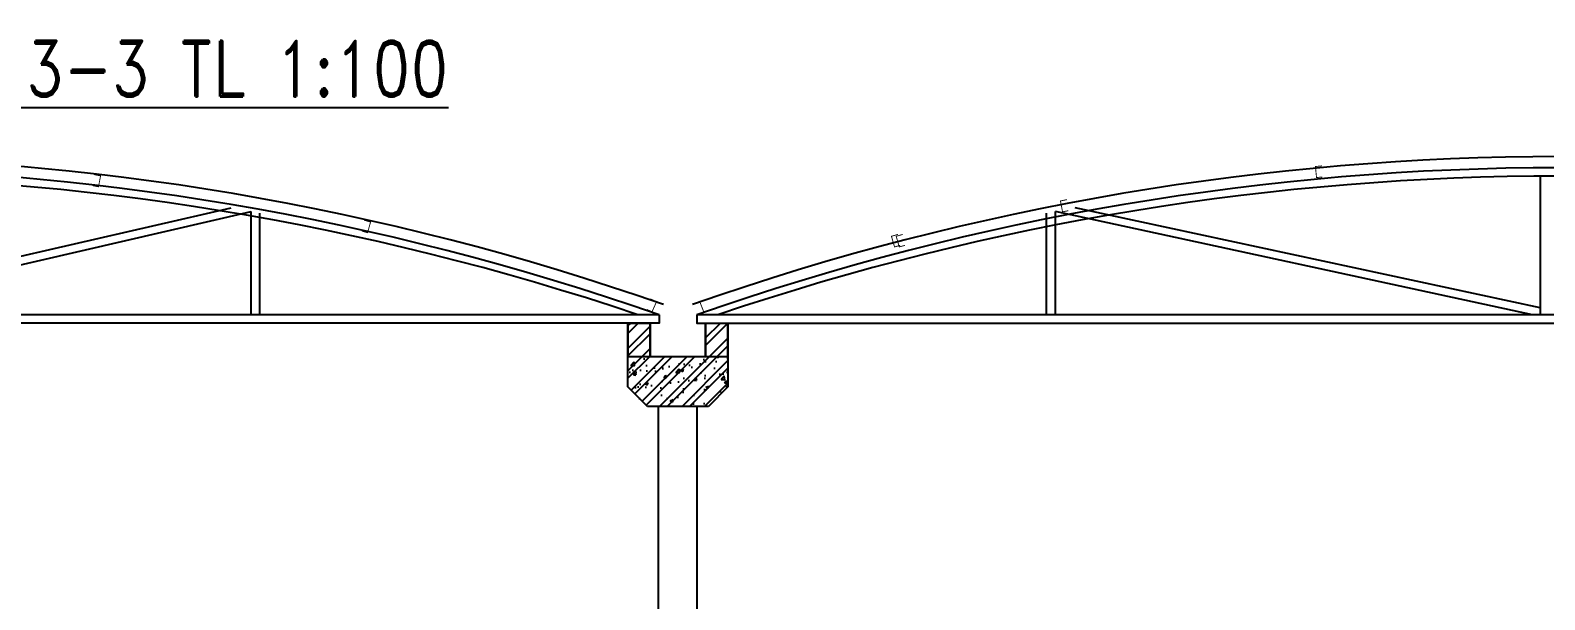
# Model space of a CAD drawing. Header units: millimetres. Extents: x -702765 to 835888, y -645289 to 262.
# Drawn here: x 754819 to 768459, y -295226 to -290097 of the extents above; entities that cross this region are included whole.
import ezdxf

# ---------------------------------------------------------------- set-up
doc = ezdxf.new("R2010")
doc.units = ezdxf.units.MM
doc.header["$LTSCALE"] = 0.01
for name, color, linetype in [('HACTH', 9, 'Continuous'), ('HATCH', 8, 'Continuous'), ('manh', 8, 'Continuous'), ('TUONG', 7, 'Continuous')]:
    doc.layers.add(name, color=color, linetype=linetype)
doc.layers.add('NETTHAY', color=7, linetype='Continuous', lineweight=30)
doc.styles.add('text', font='romans.shx', dxfattribs={"width": 0.8, "bigfont": 'romansvn.shx'})
pattern_1 = [(45, (649303.71, -438008.13), (-101.02788, 101.02788), []), (45, (649371.06, -438008.13), (-101.02788, 101.02788), [])]

msp = doc.modelspace()

# ---------------------------------------------------------------- hatches: boundary and pattern name
at = {"layer": 'HATCH'}
h = msp.add_hatch(dxfattribs=at)
h.set_pattern_fill('ANSI32', color=256, scale=15, style=0)
h.set_pattern_definition(pattern_1)
h.paths.add_polyline_path([(761102, -292734.8), (760902, -292734.8), (760902, -293034.8), (761102, -293034.8)])
h.paths.add_polyline_path([(760402, -292734.8), (760202, -292734.8), (760202, -293034.8), (760402, -293034.8)])
h = msp.add_hatch(dxfattribs=at)
h.set_pattern_fill('AR-CONC', color=256, scale=1.5, style=0)
h.set_pattern_definition([(50, (649303.7, -438008.13), (273.277, -23.90863), [28.575, -314.325]), (355, (649303.7, -438008.13), (-52.86424, 286.58496), [22.86, -251.46]), (100.451, (649326.48, -438010.12), (220.41375, 262.67503), [24.285, -267.135]), (46.1842, (649303.7, -437931.93), (406.61856, -63.0635), [42.8625, -471.4875]), (96.6356, (649337.6, -437937.2), (356.10635, 371.1383), [36.4275, -400.7025]), (351.184, (649303.7, -437931.93), (356.1069, 371.1377), [34.29, -377.19]), (21, (649341.8, -437950.98), (227.42232, -153.39828), [28.575, -314.325]), (326, (649341.8, -437950.98), (92.70304, 276.28195), [22.86, -251.46]), (71.4514, (649360.76, -437963.76), (320.12474, 122.8843), [24.285, -267.135]), (37.5, (649303.71, -438008.13), (4.632905, 126.83256), [0, -248.412, 0, -255.27, 0, -252.4125]), (7.5, (649303.71, -438008.13), (100.22949, 150.27086), [0, -145.542, 0, -242.697, 0, -96.2025]), (327.5, (649218.74, -438008.13), (203.38589, -8.593116), [0, -95.25, 0, -297.18, 0, -394.335]), (317.5, (649180.64, -438008.13), (222.19377, 38.13974), [0, -123.825, 0, -197.358, 0, -280.035])])
h.paths.add_polyline_path([(760202, -293034.8), (760202, -293309.8), (760377, -293484.8), (760927, -293484.8), (761102, -293309.8), (761102, -293034.8)])
h = msp.add_hatch(dxfattribs=at)
h.set_pattern_fill('ANSI32', color=256, scale=15, style=0)
h.set_pattern_definition(pattern_1)
h.paths.add_polyline_path([(760202, -293034.8), (760202, -293309.8), (760377, -293484.8), (760927, -293484.8), (761102, -293309.8), (761102, -293034.8)])

# ---------------------------------------------------------------- linework, layer by layer
at = {"layer": 'manh'}
for p, q in [((768419.4, -291409.8), (768419.4, -292659.8)), ((752719.9, -292596.3), (756629.5, -291695.5)), ((752789.4, -292659.8), (756807.9, -291728.3)), ((756807.9, -292659.8), (756807.9, -291728.3)), ((756887.9, -292659.8), (756887.9, -291743.5)), ((763972.1, -292659.8), (763972.1, -291743.5)), ((764052.1, -292659.8), (764052.1, -291728.3)), ((760482, -292659.8), (744894.4, -292659.8)), ((760482, -292659.8), (755345, -292659.8)), ((776380.6, -292659.8), (760822, -292659.8))]:
    msp.add_line(p, q, dxfattribs=at)
at = {"layer": 'manh', "const_width": 8}
for points in [[(766454.9, -291318), (766394.3, -291323.9), (766404.1, -291423.4), (766456.5, -291418.2)], [(755392.5, -291396.7), (755452.3, -291408.2), (755433.2, -291506.3), (755381.5, -291496.4)], [(764157.4, -291622.3), (764097.6, -291633.8), (764116.7, -291731.9), (764168.4, -291721.9)], [(757825.7, -291807.2), (757884.2, -291823.9), (757856.6, -291920), (757806, -291905.5)], [(762634.2, -291935.6), (762575.6, -291952.4), (762603.3, -292048.4), (762653.9, -292033.9)], [(762676.9, -291935.6), (762618.4, -291952.4), (762646, -292048.4), (762696.6, -292033.9)], [(760404.1, -292516.3), (760459.9, -292540.7), (760419.6, -292632.2), (760371.4, -292611.1)], [(760906.3, -292520.1), (760849.5, -292541.9), (760885.5, -292635.1), (760934.6, -292616.2)]]:
    msp.add_lwpolyline(points, dxfattribs=at)
at = {"layer": 'manh'}
for points in [[(768350, -292659.8), (764052.1, -291728.3)], [(768419.4, -292596.3), (764230.5, -291695.5)], [(760482, -292659.8), (760482, -292734.8), (744894.4, -292734.8), (744894.4, -292659.8)], [(760822, -292659.8), (760822, -292734.8), (776380.6, -292734.8), (776380.6, -292659.8)]]:
    msp.add_lwpolyline(points, dxfattribs=at)
for centre, radius, start, end in [((752688.2, -314914.6), 23679.8, 70.68195, 109.31805), ((752688.2, -314919.2), 23584.4, 70.70309, 109.29691), ((768601.3, -314829.7), 23594.9, 70.64688, 109.35312), ((768601.3, -314834.2), 23499.4, 70.66788, 109.33212), ((752688.2, -315155.7), 23746, 71.32668, 108.67332), ((768601.3, -315067.8), 23658, 71.2917, 108.7083)]:
    msp.add_arc(centre, radius, start, end, dxfattribs=at)
at = {"layer": 'NETTHAY'}
for p, q in [((760202, -293034.8), (760202, -292734.8)), ((760402, -293034.8), (760402, -292734.8)), ((760902, -293034.8), (760902, -292734.8)), ((761102, -292734.8), (761102, -293034.8))]:
    msp.add_line(p, q, dxfattribs=at)
at = {"layer": 'TUONG', "ltscale": 10}
for p, q in [((760202, -292734.8), (760402, -292734.8)), ((760902, -292734.8), (761102, -292734.8)), ((760202, -293034.8), (761102, -293034.8)), ((760202, -293309.8), (760202, -293034.8)), ((761102, -293034.8), (761102, -293309.8)), ((760377, -293484.8), (760202, -293309.8)), ((761102, -293309.8), (760927, -293484.8)), ((760927, -293484.8), (760377, -293484.8))]:
    msp.add_line(p, q, dxfattribs=at)
for points in [[(760477, -296034.8), (760477, -293484.8)], [(760827, -296034.8), (760827, -293484.8)]]:
    msp.add_lwpolyline(points, dxfattribs=at)

# ---------------------------------------------------------------- texts
at = {"layer": 'HACTH', "color": 4, "insert": (749089.1, -290191.8), "char_height": 500, "width": 10494.084, "attachment_point": 1, "style": 'text'}
msp.add_mtext('{\\Fromand,romandvn|c0;\\LMA/W/JT CA/W/ST 3-3 TL 1:100}', dxfattribs=at)

doc.saveas('drawing.dxf')
